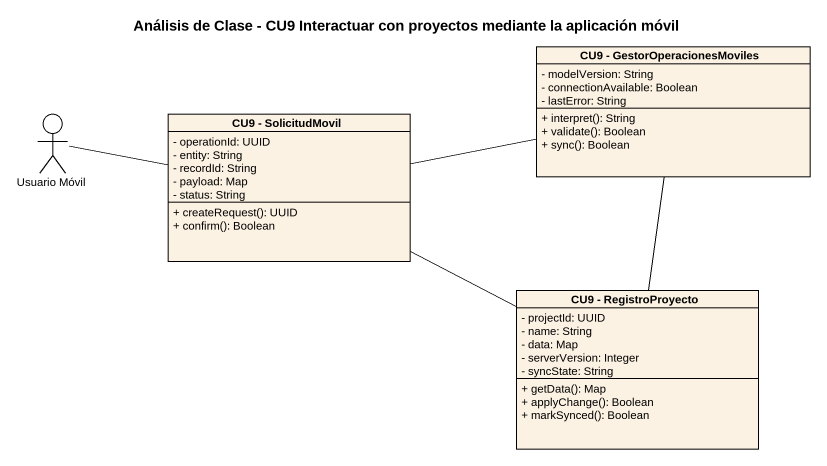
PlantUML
@startuml
title Análisis de Clase - CU9 Interactuar con proyectos mediante la aplicación móvil
allowmixing
hide circle
hide empty members
skinparam classAttributeIconSize 0
class "CU9 - GestorOperacionesMoviles" as CU9_GestorOperacionesMoviles {
  - modelVersion: String
  - connectionAvailable: Boolean
  - lastError: String
  + interpret(): String
  + validate(): Boolean
  + sync(): Boolean
}
actor "Usuario Móvil" as Usuario_Móvil
class "CU9 - SolicitudMovil" as CU9_SolicitudMovil {
  - operationId: UUID
  - entity: String
  - recordId: String
  - payload: Map
  - status: String
  + createRequest(): UUID
  + confirm(): Boolean
}
class "CU9 - RegistroProyecto" as CU9_RegistroProyecto {
  - projectId: UUID
  - name: String
  - data: Map
  - serverVersion: Integer
  - syncState: String
  + getData(): Map
  + applyChange(): Boolean
  + markSynced(): Boolean
}
CU9_GestorOperacionesMoviles -- CU9_RegistroProyecto
Usuario_Móvil -right- CU9_SolicitudMovil
CU9_SolicitudMovil -right- CU9_GestorOperacionesMoviles
CU9_SolicitudMovil -right- CU9_RegistroProyecto
@enduml
